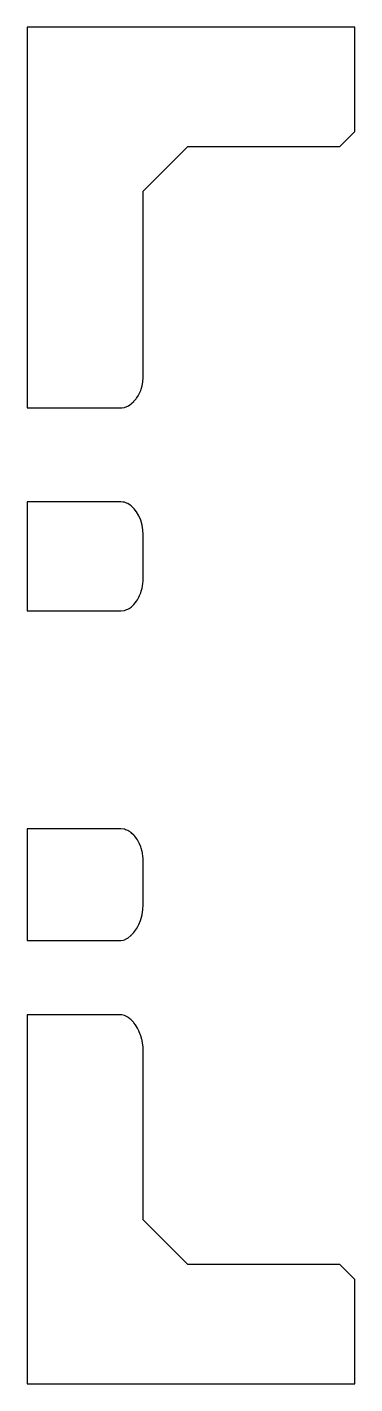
# Model space of a CAD drawing. Header units: metres. Extents: x 0 to 47.5, y 0 to 45.5.
# Drawn here: x 36.5 to 47.5, y 0 to 45.5 of the extents above.
import ezdxf

# ---------------------------------------------------------------- set-up
doc = ezdxf.new("R2010")
doc.units = ezdxf.units.M

msp = doc.modelspace()

# ---------------------------------------------------------------- linework, layer by layer
for p, q in [((47.5, 45.5), (36.5, 45.5)), ((36.5, 45.5), (36.5, 32.728)), ((47.5, 42), (47.5, 45.5)), ((47, 41.5), (47.5, 42)), ((40.3959, 40), (41.8959, 41.5)), ((41.8959, 41.5), (47, 41.5)), ((40.3959, 33.7586), (40.3959, 40)), ((40.3867, 33.6181), (40.3944, 33.735)), ((40.3944, 33.735), (40.3959, 33.7586)), ((40.2527, 33.1797), (40.2808, 33.2424)), ((40.2808, 33.2424), (40.3142, 33.3167)), ((40.3142, 33.3167), (40.3274, 33.3603)), ((40.3274, 33.3603), (40.3592, 33.4651)), ((40.3592, 33.4651), (40.3628, 33.4857)), ((40.3628, 33.4857), (40.3821, 33.5956)), ((40.3821, 33.5956), (40.386, 33.6148)), ((40.386, 33.6148), (40.3867, 33.6181)), ((39.7935, 32.7551), (39.8777, 32.7882)), ((39.8777, 32.7882), (39.8972, 32.8015)), ((39.8972, 32.8015), (39.9864, 32.8621)), ((39.9864, 32.8621), (39.9926, 32.8683)), ((39.9926, 32.8683), (40.0283, 32.9043)), ((40.0283, 32.9043), (40.0793, 32.9469)), ((40.0793, 32.9469), (40.0868, 32.9531)), ((40.0868, 32.9531), (40.1564, 33.0344)), ((40.1564, 33.0344), (40.1762, 33.0575)), ((40.1762, 33.0575), (40.2237, 33.1333)), ((40.2237, 33.1333), (40.2527, 33.1797)), ((36.5, 32.728), (39.6459, 32.728)), ((39.6459, 32.728), (39.682, 32.7327)), ((39.682, 32.7327), (39.7632, 32.7432)), ((39.7632, 32.7432), (39.7935, 32.7551)), ((39.6459, 29.5825), (36.5, 29.5825)), ((36.5, 29.5825), (36.5, 25.9273)), ((39.7156, 29.5737), (39.6459, 29.5825)), ((39.7632, 29.5676), (39.7156, 29.5737)), ((39.8384, 29.5387), (39.7632, 29.5676)), ((39.8777, 29.5235), (39.8384, 29.5387)), ((39.9632, 29.4667), (39.8777, 29.5235)), ((39.9864, 29.4512), (39.9632, 29.4667)), ((40.0851, 29.3541), (39.9864, 29.4512)), ((40.0868, 29.3525), (40.0851, 29.3541)), ((40.0925, 29.3446), (40.0868, 29.3525)), ((40.1756, 29.2408), (40.0925, 29.3446)), ((40.1762, 29.24), (40.1756, 29.2408)), ((40.2527, 29.1091), (40.1762, 29.24)), ((40.3125, 28.9663), (40.2527, 29.1091)), ((40.3142, 28.9622), (40.3125, 28.9663)), ((40.3592, 28.8031), (40.3142, 28.9622)), ((40.3853, 28.6443), (40.3592, 28.8031)), ((40.3867, 28.6357), (40.3853, 28.6443)), ((40.3953, 28.4749), (40.3867, 28.6357)), ((40.3959, 28.464), (40.3953, 28.4749)), ((40.3959, 27.0246), (40.3959, 28.464)), ((40.3694, 26.7474), (40.3867, 26.853)), ((40.3867, 26.853), (40.39, 26.9154)), ((40.39, 26.9154), (40.3959, 27.0246)), ((40.2527, 26.3796), (40.2761, 26.4355)), ((40.2761, 26.4355), (40.3142, 26.5265)), ((40.3142, 26.5265), (40.3311, 26.5862)), ((40.3311, 26.5862), (40.3592, 26.6855)), ((40.3592, 26.6855), (40.3694, 26.7474)), ((39.6459, 25.9273), (39.7632, 25.9408)), ((39.7632, 25.9408), (39.8088, 25.9568)), ((39.8088, 25.9568), (39.8777, 25.981)), ((39.8777, 25.981), (39.9208, 26.0071)), ((39.9208, 26.0071), (39.9864, 26.0469)), ((39.9864, 26.0469), (40.0868, 26.1369)), ((40.0868, 26.1369), (40.1762, 26.2487)), ((40.1762, 26.2487), (40.2057, 26.2992)), ((40.2057, 26.2992), (40.2527, 26.3796)), ((36.5, 25.9273), (39.6459, 25.9273)), ((39.6459, 18.6114), (36.5, 18.6114)), ((36.5, 18.6114), (36.5, 14.87)), ((39.7632, 18.5979), (39.6459, 18.6114)), ((39.8013, 18.5845), (39.7632, 18.5979)), ((39.8777, 18.5577), (39.8013, 18.5845)), ((39.9136, 18.5359), (39.8777, 18.5577)), ((39.9864, 18.4918), (39.9136, 18.5359)), ((40.0193, 18.4623), (39.9864, 18.4918)), ((40.0868, 18.4018), (40.0193, 18.4623)), ((40.1158, 18.3655), (40.0868, 18.4018)), ((40.1762, 18.29), (40.1158, 18.3655)), ((40.2007, 18.2481), (40.1762, 18.29)), ((40.2527, 18.1591), (40.2007, 18.2481)), ((40.2721, 18.1128), (40.2527, 18.1591)), ((40.3142, 18.0123), (40.2721, 18.1128)), ((40.3281, 17.963), (40.3142, 18.0123)), ((40.3592, 17.8532), (40.3281, 17.963)), ((40.3676, 17.8023), (40.3592, 17.8532)), ((40.3867, 17.6857), (40.3676, 17.8023)), ((40.3894, 17.6346), (40.3867, 17.6857)), ((40.3959, 17.5141), (40.3894, 17.6346)), ((40.3959, 16.0747), (40.3959, 17.5141)), ((40.3867, 15.903), (40.3956, 16.0694)), ((40.3956, 16.0694), (40.3959, 16.0747)), ((40.2527, 15.4086), (40.3042, 15.5437)), ((40.3042, 15.5437), (40.3142, 15.5697)), ((40.3142, 15.5697), (40.3338, 15.646)), ((40.3338, 15.646), (40.3589, 15.7345)), ((40.3589, 15.7345), (40.3592, 15.7356)), ((40.3592, 15.7356), (40.3862, 15.8999)), ((40.3862, 15.8999), (40.3867, 15.903)), ((39.8777, 14.9457), (39.9803, 15.0333)), ((39.9803, 15.0333), (39.9864, 15.0385)), ((39.9864, 15.0385), (40.0045, 15.0614)), ((40.0045, 15.0614), (40.0868, 15.1423)), ((40.0868, 15.1423), (40.1042, 15.1662)), ((40.1042, 15.1662), (40.1762, 15.265)), ((40.1762, 15.265), (40.214, 15.336)), ((40.214, 15.336), (40.2527, 15.4086)), ((36.5, 14.87), (39.6459, 14.87)), ((39.6459, 14.87), (39.7207, 14.8821)), ((39.7207, 14.8821), (39.7632, 14.889)), ((39.7632, 14.889), (39.8475, 14.9307)), ((39.8475, 14.9307), (39.8777, 14.9457)), ((39.6459, 12.3776), (36.5, 12.3776)), ((36.5, 12.3776), (36.5, 0)), ((39.6774, 12.3724), (39.6459, 12.3776)), ((39.7632, 12.358), (39.6774, 12.3724)), ((39.7875, 12.3456), (39.7632, 12.358)), ((39.8777, 12.2996), (39.7875, 12.3456)), ((39.8884, 12.2901), (39.8777, 12.2996)), ((39.9447, 12.2405), (39.8884, 12.2901)), ((39.981, 12.2158), (39.9447, 12.2405)), ((39.9864, 12.2122), (39.981, 12.2158)), ((40.0653, 12.1328), (39.9864, 12.2122)), ((40.0868, 12.1113), (40.0653, 12.1328)), ((40.1408, 12.0356), (40.0868, 12.1113)), ((40.1762, 11.9859), (40.1408, 12.0356)), ((40.2075, 11.926), (40.1762, 11.9859)), ((40.2527, 11.8391), (40.2075, 11.926)), ((40.2654, 11.805), (40.2527, 11.8391)), ((40.3142, 11.6745), (40.2654, 11.805)), ((40.3143, 11.6738), (40.3142, 11.6745)), ((40.315, 11.6712), (40.3143, 11.6738)), ((40.3509, 11.5527), (40.315, 11.6712)), ((40.3592, 11.5255), (40.3509, 11.5527)), ((40.3766, 11.4264), (40.3592, 11.5255)), ((40.3867, 11.3693), (40.3766, 11.4264)), ((40.3909, 11.2956), (40.3867, 11.3693)), ((40.3959, 11.2091), (40.3909, 11.2956)), ((40.3959, 5.5), (40.3959, 11.2091)), ((41.8959, 4), (40.3959, 5.5)), ((47, 4), (41.8959, 4)), ((47.5, 3.5), (47, 4)), ((47.5, 0), (47.5, 3.5)), ((36.5, 0), (47.5, 0))]:
    msp.add_line(p, q)

doc.saveas('drawing.dxf')
